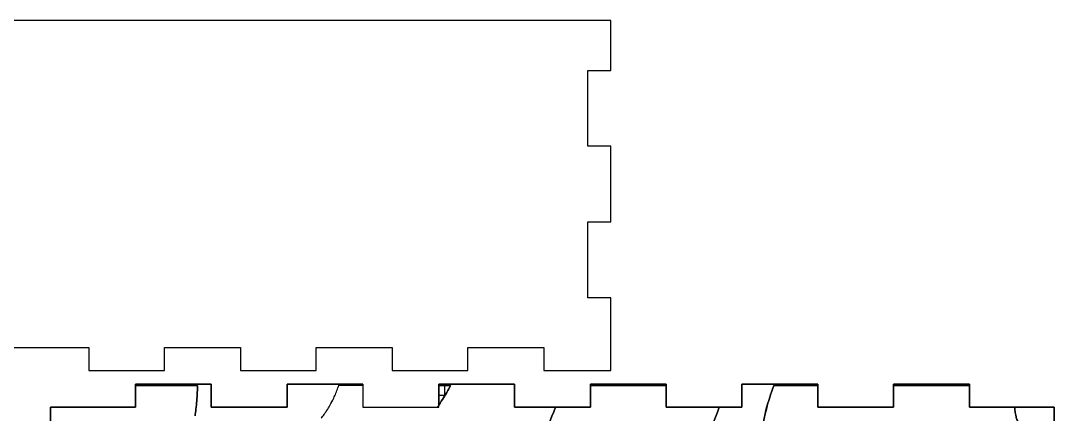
# Model space of a CAD drawing. Header units: millimetres. Extents: x 14 to 1319, y 14 to 743.
# Drawn here: x 666 to 1305, y 500 to 743 of the extents above; entities that cross this region are included whole.
import ezdxf

# ---------------------------------------------------------------- set-up
doc = ezdxf.new("R2010")
doc.units = ezdxf.units.MM
doc.layers.add('Layer 1', color=7, linetype='Continuous')

msp = doc.modelspace()

# ---------------------------------------------------------------- linework, layer by layer
at = {"layer": 'Layer 1', "color": 1, "lineweight": 25, "true_color": 0xff0000}
for p, q in [((737.28, 518.18), (784.08, 518.18)), ((737.28, 504), (737.28, 518.18)), ((784.08, 518.18), (784.08, 504)), ((830.88, 518.18), (877.68, 518.18)), ((830.88, 504), (830.88, 518.18)), ((877.68, 518.18), (877.68, 504)), ((924.48, 518.18), (971.29, 518.18)), ((924.48, 504), (924.48, 518.18)), ((971.29, 518.18), (971.29, 504)), ((1018.09, 518.18), (1064.89, 518.18)), ((1018.09, 504), (1018.09, 518.18)), ((1064.89, 518.18), (1064.89, 504)), ((1111.69, 518.18), (1158.49, 518.18)), ((1111.69, 504), (1111.69, 518.18)), ((1158.49, 518.18), (1158.49, 504)), ((1205.29, 518.18), (1252.09, 518.18)), ((1205.29, 504), (1205.29, 518.18)), ((1252.09, 518.18), (1252.09, 504)), ((684.86, 504), (737.28, 504)), ((684.86, 476.78), (684.86, 504)), ((784.08, 504), (830.88, 504)), ((877.68, 504), (924.48, 504)), ((971.29, 504), (1018.09, 504)), ((1064.89, 504), (1111.69, 504)), ((1158.49, 504), (1205.29, 504)), ((1252.09, 504), (1304.52, 504)), ((1304.52, 504), (1304.52, 476.78))]:
    msp.add_line(p, q, dxfattribs=at)
at = {"layer": 'Layer 1', "color": 7}
for p, q in [((928.16, 517.46), (928.16, 510.95)), ((924.48, 511.35), (928.4, 511.35))]:
    msp.add_line(p, q, dxfattribs=at)
at = {"layer": 'Layer 1', "color": 1, "lineweight": 25, "true_color": 0xff0000}
for points in [[(1016.52, 742.69), (1016.52, 742.69), (540.86, 742.69), (540.86, 742.69)], [(1030.69, 742.69), (1030.69, 742.69), (1016.52, 742.69), (1016.52, 742.69)], [(1030.69, 711.98), (1030.69, 711.98), (1030.69, 742.69), (1030.69, 742.69)], [(1016.52, 711.98), (1016.52, 711.98), (1030.69, 711.98), (1030.69, 711.98)], [(1016.52, 665.17), (1016.52, 665.17), (1016.52, 711.98), (1016.52, 711.98)], [(1030.69, 665.17), (1030.69, 665.17), (1016.52, 665.17), (1016.52, 665.17)], [(1030.69, 618.37), (1030.69, 618.37), (1030.69, 665.17), (1030.69, 665.17)], [(1016.52, 618.37), (1016.52, 618.37), (1030.69, 618.37), (1030.69, 618.37)], [(1016.52, 571.57), (1016.52, 571.57), (1016.52, 618.37), (1016.52, 618.37)], [(1030.69, 571.57), (1030.69, 571.57), (1016.52, 571.57), (1016.52, 571.57)], [(1030.69, 540.86), (1030.69, 540.86), (1030.69, 571.57), (1030.69, 571.57)], [(661.69, 540.86), (661.69, 540.86), (708.49, 540.86), (708.49, 540.86)], [(708.49, 540.86), (708.49, 540.86), (708.49, 526.69), (708.49, 526.69)], [(755.29, 540.86), (755.29, 540.86), (802.09, 540.86), (802.09, 540.86)], [(755.29, 526.69), (755.29, 526.69), (755.29, 540.86), (755.29, 540.86)], [(802.09, 540.86), (802.09, 540.86), (802.09, 526.69), (802.09, 526.69)], [(848.89, 540.86), (848.89, 540.86), (895.69, 540.86), (895.69, 540.86)], [(848.89, 526.69), (848.89, 526.69), (848.89, 540.86), (848.89, 540.86)], [(895.69, 540.86), (895.69, 540.86), (895.69, 526.69), (895.69, 526.69)], [(942.49, 540.86), (942.49, 540.86), (989.29, 540.86), (989.29, 540.86)], [(942.49, 526.69), (942.49, 526.69), (942.49, 540.86), (942.49, 540.86)], [(989.29, 540.86), (989.29, 540.86), (989.29, 526.69), (989.29, 526.69)], [(1030.69, 526.69), (1030.69, 526.69), (1030.69, 540.86), (1030.69, 540.86)], [(708.49, 526.69), (708.49, 526.69), (755.29, 526.69), (755.29, 526.69)], [(802.09, 526.69), (802.09, 526.69), (848.89, 526.69), (848.89, 526.69)], [(895.69, 526.69), (895.69, 526.69), (942.49, 526.69), (942.49, 526.69)], [(989.29, 526.69), (989.29, 526.69), (1016.52, 526.69), (1016.52, 526.69)], [(1016.52, 526.69), (1016.52, 526.69), (1030.69, 526.69), (1030.69, 526.69)]]:
    msp.add_open_spline(points, degree=3, dxfattribs=at)
at = {"layer": 'Layer 1'}
for points in [[(737.28, 518.18), (737.28, 518.18), (737.28, 517.5), (737.28, 517.5)], [(784.08, 518.18), (784.08, 518.18), (737.28, 518.18), (737.28, 518.18)], [(737.28, 517.5), (737.28, 517.5), (775.61, 517.5), (775.61, 517.5)], [(737.28, 517.49), (737.28, 517.49), (737.28, 504), (737.28, 504)], [(775.6, 517.49), (775.6, 517.49), (737.28, 517.49), (737.28, 517.49)], [(775.61, 517.5), (775.6, 517.03), (775.59, 516.56), (775.57, 516.09)], [(784.08, 504), (784.08, 504), (784.08, 518.18), (784.08, 518.18)], [(830.88, 518.18), (830.88, 518.18), (830.88, 504), (830.88, 504)], [(877.68, 518.18), (877.68, 518.18), (830.88, 518.18), (830.88, 518.18)], [(862.27, 515.89), (862.45, 516.43), (862.63, 516.98), (862.81, 517.53)], [(862.81, 517.53), (862.81, 517.53), (862.82, 517.53), (862.82, 517.53)], [(862.82, 517.53), (862.82, 517.53), (877.68, 517.51), (877.68, 517.51)], [(877.68, 517.51), (877.68, 517.51), (877.68, 518.18), (877.68, 518.18)], [(924.48, 518.18), (924.48, 518.18), (924.48, 517.45), (924.48, 517.45)], [(971.29, 518.18), (971.29, 518.18), (924.48, 518.18), (924.48, 518.18)], [(924.48, 517.46), (924.48, 517.46), (931.84, 517.45), (931.84, 517.45)], [(924.48, 505.23), (924.48, 505.23), (924.48, 517.46), (924.48, 517.46)], [(924.48, 517.45), (924.48, 517.45), (931.83, 517.44), (931.83, 517.44)], [(931.81, 517.43), (931.46, 516.76), (931.1, 516.1), (930.75, 515.44)], [(931.83, 517.44), (931.83, 517.44), (931.81, 517.43), (931.81, 517.43)], [(931.84, 517.45), (931.84, 517.45), (931.83, 517.44), (931.83, 517.44)], [(971.29, 504), (971.29, 504), (971.29, 518.18), (971.29, 518.18)], [(1064.89, 518.18), (1064.89, 518.18), (1018.09, 518.18), (1018.09, 518.18)], [(1018.09, 518.18), (1018.09, 518.18), (1018.09, 517.49), (1018.09, 517.49)], [(1018.09, 517.5), (1018.09, 517.5), (1018.09, 504), (1018.09, 504)], [(1064.89, 517.5), (1064.89, 517.5), (1018.09, 517.5), (1018.09, 517.5)], [(1018.09, 517.49), (1018.09, 517.49), (1064.89, 517.49), (1064.89, 517.49)], [(1064.89, 517.49), (1064.89, 517.49), (1064.89, 518.18), (1064.89, 518.18)], [(1064.89, 504), (1064.89, 504), (1064.89, 517.5), (1064.89, 517.5)], [(1111.69, 518.18), (1111.69, 518.18), (1111.69, 504), (1111.69, 504)], [(1158.49, 518.18), (1158.49, 518.18), (1111.69, 518.18), (1111.69, 518.18)], [(1121.95, 469.61), (1122.51, 486.22), (1125.58, 502.08), (1131.38, 517.49)], [(1131.39, 517.49), (1125.6, 502.06), (1122.53, 486.2), (1121.96, 469.6)], [(1131.38, 517.49), (1131.38, 517.49), (1158.49, 517.49), (1158.49, 517.49)], [(1158.49, 517.49), (1158.49, 517.49), (1131.39, 517.49), (1131.39, 517.49)], [(1158.49, 517.49), (1158.49, 517.49), (1158.49, 518.18), (1158.49, 518.18)], [(1158.49, 504), (1158.49, 504), (1158.49, 517.49), (1158.49, 517.49)], [(1252.09, 518.18), (1252.09, 518.18), (1205.29, 518.18), (1205.29, 518.18)], [(1205.29, 518.18), (1205.29, 518.18), (1205.29, 517.49), (1205.29, 517.49)], [(1205.29, 517.49), (1205.29, 517.49), (1205.29, 504), (1205.29, 504)], [(1252.09, 517.49), (1252.09, 517.49), (1205.29, 517.49), (1205.29, 517.49)], [(1205.29, 517.49), (1205.29, 517.49), (1252.09, 517.49), (1252.09, 517.49)], [(1252.09, 517.49), (1252.09, 517.49), (1252.09, 518.18), (1252.09, 518.18)], [(1252.09, 504), (1252.09, 504), (1252.09, 517.49), (1252.09, 517.49)], [(775.53, 514.65), (775.5, 513.88), (775.46, 513.11), (775.43, 512.36)], [(775.43, 512.36), (775.46, 513.11), (775.5, 513.88), (775.53, 514.65)], [(775.57, 516.09), (775.56, 515.61), (775.54, 515.13), (775.53, 514.65)], [(862.26, 515.87), (862.26, 515.87), (862.27, 515.88), (862.27, 515.89)], [(924.48, 505.23), (924.21, 504.82), (923.93, 504.41), (923.64, 504)], [(684.86, 504), (684.86, 504), (684.86, 484.41), (684.86, 484.41)], [(737.28, 504), (737.28, 504), (684.86, 504), (684.86, 504)], [(830.88, 504), (830.88, 504), (784.08, 504), (784.08, 504)], [(996.57, 504), (996.57, 504), (971.29, 504), (971.29, 504)], [(1018.09, 504), (1018.09, 504), (996.58, 504), (996.58, 504)], [(1097.62, 504), (1097.62, 504), (1064.89, 504), (1064.89, 504)], [(1097.61, 504), (1094.83, 495.51), (1091.07, 487.9), (1086.3, 480.79)], [(1086.32, 480.79), (1091.09, 487.9), (1094.85, 495.51), (1097.62, 504)], [(1111.69, 504), (1111.69, 504), (1097.61, 504), (1097.61, 504)], [(1205.29, 504), (1205.29, 504), (1158.49, 504), (1158.49, 504)], [(1280.05, 504), (1280.05, 504), (1252.09, 504), (1252.09, 504)], [(1304.52, 504), (1304.52, 504), (1280.04, 504), (1280.04, 504)], [(1280.04, 504), (1280.05, 503.72), (1280.07, 503.44), (1280.1, 503.17)], [(1280.1, 503.17), (1280.08, 503.45), (1280.06, 503.72), (1280.05, 504)], [(1280.11, 503.02), (1280.11, 503.07), (1280.11, 503.12), (1280.1, 503.17)], [(1280.1, 503.17), (1280.11, 503.12), (1280.11, 503.07), (1280.11, 503.02)], [(1280.29, 501.44), (1280.21, 501.96), (1280.15, 502.48), (1280.11, 503.02)], [(1280.11, 503.02), (1280.15, 502.48), (1280.21, 501.96), (1280.29, 501.44)], [(1280.42, 500.58), (1280.37, 500.86), (1280.33, 501.15), (1280.29, 501.44)], [(1280.29, 501.44), (1280.33, 501.15), (1280.37, 500.86), (1280.42, 500.58)], [(1280.57, 499.74), (1280.52, 500.02), (1280.47, 500.3), (1280.42, 500.58)], [(1280.42, 500.58), (1280.47, 500.3), (1280.52, 500.02), (1280.57, 499.74)], [(1304.52, 478.55), (1304.52, 478.55), (1304.52, 504), (1304.52, 504)]]:
    msp.add_open_spline(points, degree=3, dxfattribs=at)
for points, knots in [([(775.53, 514.65), (775.54, 515.13), (775.56, 515.61), (775.57, 516.09), (775.58, 516.55), (775.59, 517.02), (775.6, 517.49)], [23, 23, 23, 23, 24, 24, 24, 25, 25, 25, 25]), ([(931.83, 517.44), (931.48, 516.77), (931.12, 516.1), (930.75, 515.44), (929.07, 512.37), (927.28, 509.42), (925.38, 506.57), (925.09, 506.12), (924.79, 505.67), (924.48, 505.23)], [1, 1, 1, 1, 2, 2, 2, 3, 3, 3, 4, 4, 4, 4]), ([(775.43, 512.36), (775.4, 511.79), (775.37, 511.23), (775.33, 510.67), (775.29, 509.94), (775.24, 509.23), (775.18, 508.52), (775.14, 507.94), (775.09, 507.36), (775.04, 506.79), (774.95, 505.77), (774.85, 504.78), (774.74, 503.79), (774.63, 502.81), (774.51, 501.85), (774.38, 500.89), (774.28, 500.17), (774.18, 499.45), (774.07, 498.74)], [157, 157, 157, 157, 158, 158, 158, 159, 159, 159, 160, 160, 160, 161, 161, 161, 162, 162, 162, 163, 163, 163, 163]), ([(774.07, 498.74), (774.18, 499.45), (774.28, 500.17), (774.38, 500.89), (774.51, 501.85), (774.63, 502.81), (774.74, 503.79), (774.84, 504.78), (774.94, 505.77), (775.04, 506.79), (775.09, 507.36), (775.14, 507.94), (775.18, 508.52), (775.24, 509.23), (775.29, 509.94), (775.33, 510.67), (775.37, 511.23), (775.4, 511.79), (775.43, 512.36)], [16, 16, 16, 16, 17, 17, 17, 18, 18, 18, 19, 19, 19, 20, 20, 20, 21, 21, 21, 22, 22, 22, 22]), ([(852.02, 497.22), (852.3, 497.56), (852.57, 497.91), (852.83, 498.26), (853.49, 499.13), (854.14, 500.02), (854.75, 500.93), (854.99, 501.28), (855.23, 501.64), (855.46, 502), (856.13, 503.02), (856.77, 504.06), (857.38, 505.13), (858.19, 506.56), (858.96, 508.04), (859.68, 509.55), (860.16, 510.57), (860.62, 511.61), (861.05, 512.67), (861.48, 513.71), (861.88, 514.78), (862.26, 515.87)], [135, 135, 135, 135, 136, 136, 136, 137, 137, 137, 138, 138, 138, 139, 139, 139, 140, 140, 140, 141, 141, 141, 142, 142, 142, 142]), ([(930.75, 515.44), (929.07, 512.37), (927.28, 509.42), (925.38, 506.57), (925.09, 506.12), (924.79, 505.67), (924.48, 505.23)], [335, 335, 335, 335, 336, 336, 336, 337, 337, 337, 337]), ([(960.18, 458.47), (960.74, 458.77), (961.3, 459.08), (961.85, 459.4), (963.1, 460.12), (964.32, 460.88), (965.51, 461.67), (966.7, 462.47), (967.86, 463.29), (969, 464.15), (969.57, 464.58), (970.13, 465.02), (970.68, 465.47), (973.45, 467.71), (976.04, 470.15), (978.46, 472.8), (978.94, 473.33), (979.42, 473.87), (979.89, 474.41), (982.24, 477.14), (984.42, 480.06), (986.44, 483.17), (990.47, 489.4), (993.83, 496.37), (996.57, 504)], [320, 320, 320, 320, 321, 321, 321, 322, 322, 322, 323, 323, 323, 324, 324, 324, 325, 325, 325, 326, 326, 326, 327, 327, 327, 328, 328, 328, 328]), ([(996.58, 504), (993.85, 496.36), (990.49, 489.39), (986.44, 483.17), (984.45, 480.06), (982.27, 477.14), (979.89, 474.41)], [4, 4, 4, 4, 5, 5, 5, 6, 6, 6, 6]), ([(1282, 494.93), (1281.8, 495.44), (1281.6, 495.95), (1281.43, 496.48), (1281.17, 497.27), (1280.94, 498.08), (1280.75, 498.91), (1280.69, 499.18), (1280.63, 499.46), (1280.57, 499.74)], [18, 18, 18, 18, 19, 19, 19, 20, 20, 20, 21, 21, 21, 21]), ([(1280.57, 499.74), (1280.63, 499.46), (1280.69, 499.18), (1280.75, 498.91), (1280.94, 498.08), (1281.17, 497.27), (1281.43, 496.48), (1281.61, 495.95), (1281.8, 495.44), (1282, 494.93)], [5, 5, 5, 5, 6, 6, 6, 7, 7, 7, 8, 8, 8, 8])]:
    msp.add_open_spline(points, degree=3, knots=knots, dxfattribs=at)
at = {"layer": 'Layer 1', "color": 7}
msp.add_open_spline([(931.84, 517.45), (931.84, 517.45), (931.83, 517.44), (931.83, 517.44), (931.48, 516.77), (931.12, 516.1), (930.75, 515.44), (929.07, 512.37), (927.28, 509.42), (925.38, 506.57), (925.09, 506.12), (924.79, 505.67), (924.48, 505.23), (924.48, 505.23), (924.48, 517.46), (924.48, 517.46), (924.48, 517.46), (931.84, 517.45), (931.84, 517.45)], degree=3, knots=[0, 0, 0, 0, 1, 1, 1, 2, 2, 2, 3, 3, 3, 4, 4, 4, 5, 5, 5, 6, 6, 6, 6], dxfattribs=at)

doc.saveas('drawing.dxf')
